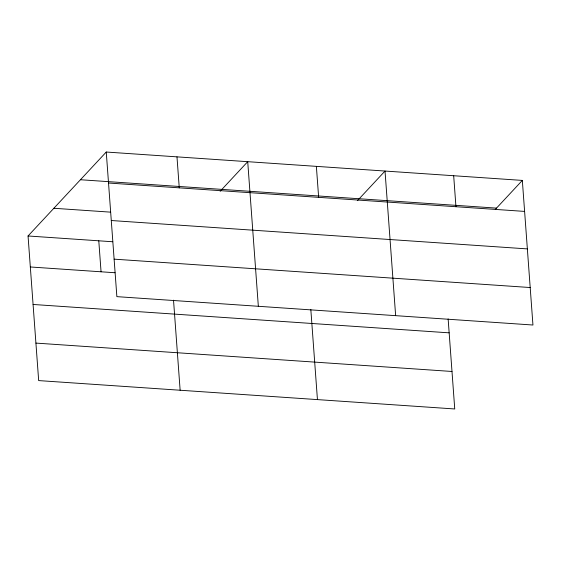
<?xml version="1.0" encoding="UTF-8"?>
<svg xmlns="http://www.w3.org/2000/svg" width="561" height="561" viewBox="0 0 561 561"><rect width="100%" height="100%" fill="white"/><g stroke="black" fill="none" stroke-linecap="round" stroke-linejoin="round"><path stroke-width="0.84" d="M448.134 318.893L454.747 408.969L38.667 380.589L28.05 235.978L106.253 152.031L522.333 180.411L532.95 325.022L116.87 296.643L106.253 152.031M220.136 191.287L247.717 161.68L258.341 306.292M357.448 200.649L385.021 171.049L395.645 315.661M495.342 209.379L522.333 180.411M80.447 179.737L496.527 208.117M108.525 183.026L524.605 211.406M53.856 208.271L110.615 212.149M111.281 220.522L527.361 248.902M28.05 235.978L112.754 241.756M114.114 259.154L530.194 287.534M30.329 266.973L115.033 272.744M33.078 304.462L449.158 332.841M35.918 343.094L451.998 371.473M453.681 175.733L455.953 206.729M316.369 166.365L318.648 197.36M310.829 309.525L317.442 399.6M176.981 156.856L179.261 187.851M173.524 300.163L180.137 390.239M98.785 240.802L101.057 271.797"/></g></svg>
